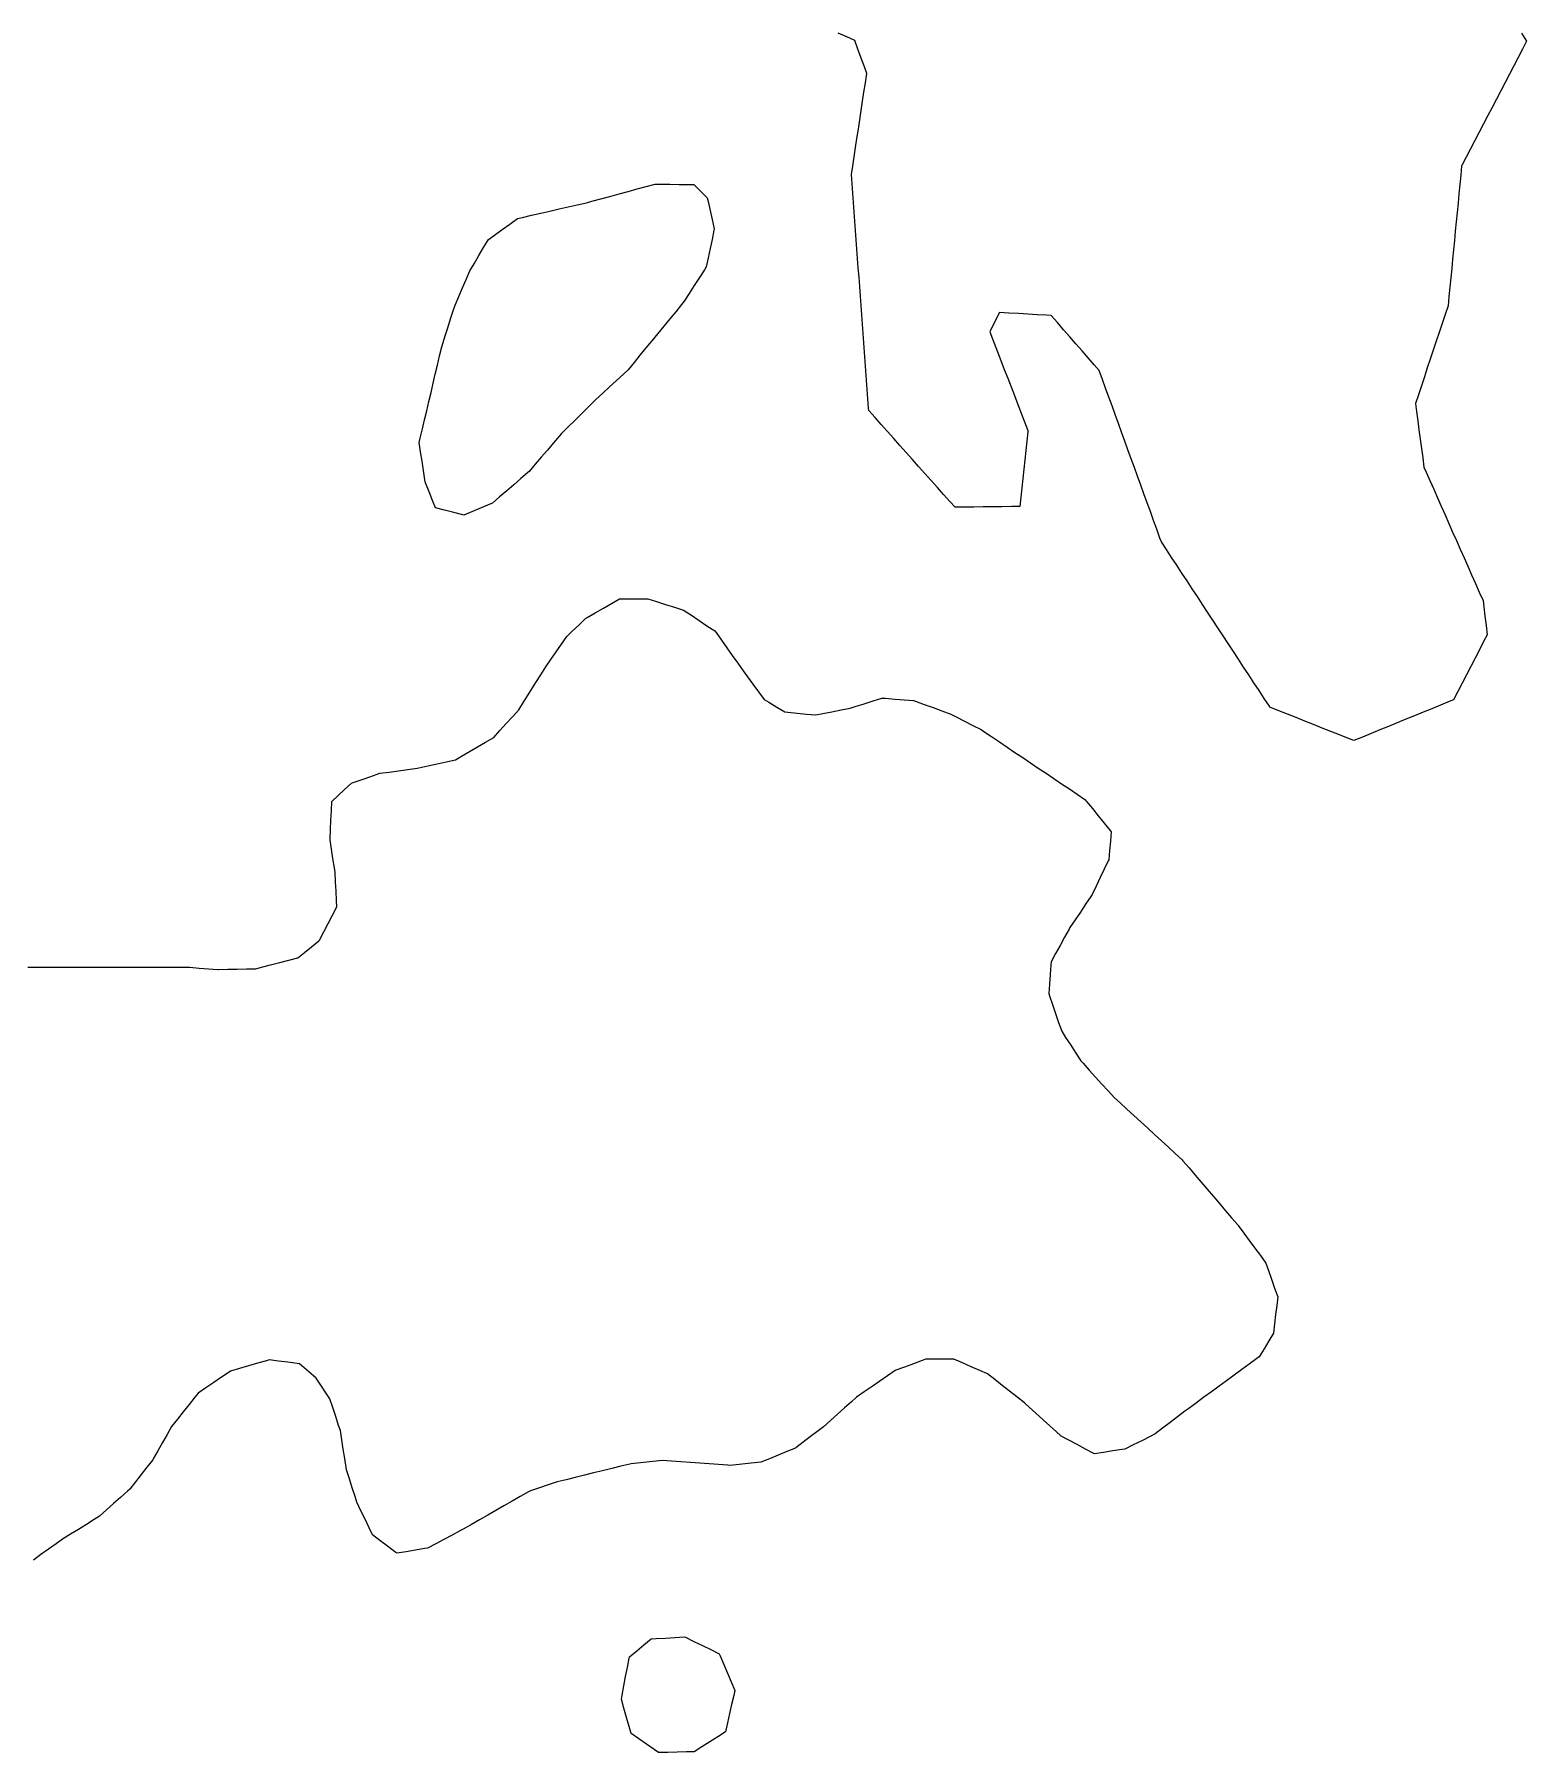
# Model space of a CAD drawing. Header units: millimetres. Extents: x 165 to 2352, y 1753 to 3323.
# Drawn here: x 1609.1 to 1768.4, y 2251.3 to 2434.6 of the extents above; entities that cross this region are included whole.
import ezdxf

# ---------------------------------------------------------------- set-up
doc = ezdxf.new("R2010")
doc.units = ezdxf.units.MM
for name, color, linetype in [('ALL_HOLES', 1, 'Continuous'), ('ALL_ISLANDS', 7, 'Continuous'), ('OUTLINE_ISLAND_01', 7, 'Continuous'), ('OUTLINE_ISLAND_01_HOLE_28', 1, 'Continuous'), ('OUTLINE_ISLAND_01_HOLE_40', 1, 'Continuous'), ('OUTLINE_ISLAND_01_HOLE_43', 1, 'Continuous')]:
    doc.layers.add(name, color=color, linetype=linetype)

msp = doc.modelspace()

# ---------------------------------------------------------------- linework, layer by layer
at = {"layer": 'ALL_HOLES'}
for points in [[(1679.5163, 2418.5773), (1680.2234, 2417.8701), (1680.9305, 2417.163), (1681.0162, 2416.7855), (1681.2376, 2415.8103), (1681.459, 2414.8352), (1681.6804, 2413.86), (1681.6487, 2413.7099), (1681.4425, 2412.7314), (1681.2362, 2411.7529), (1681.03, 2410.7744), (1680.8237, 2409.7959), (1680.6291, 2409.4912), (1680.091, 2408.6484), (1679.5528, 2407.8056), (1679.0146, 2406.9627), (1678.4765, 2406.1199), (1678.2004, 2405.7836), (1677.5658, 2405.0107), (1676.9313, 2404.2378), (1676.2967, 2403.4649), (1675.6622, 2402.6921), (1675.0276, 2401.9192), (1674.3931, 2401.1463), (1673.7586, 2400.3734), (1673.124, 2399.6005), (1672.4895, 2398.8276), (1671.9827, 2398.3575), (1671.2496, 2397.6774), (1670.5165, 2396.9972), (1669.7834, 2396.3171), (1669.0503, 2395.637), (1668.9406, 2395.5285), (1668.2297, 2394.8252), (1667.5188, 2394.122), (1666.8078, 2393.4187), (1666.0969, 2392.7155), (1665.386, 2392.0122), (1665.1773, 2391.7688), (1664.5263, 2391.0097), (1663.8754, 2390.2505), (1663.2245, 2389.4914), (1662.5736, 2388.7322), (1661.9227, 2387.9731), (1661.802, 2387.8683), (1661.0469, 2387.2127), (1660.2918, 2386.5571), (1659.5367, 2385.9015), (1658.7816, 2385.2459), (1658.0265, 2384.5903), (1657.7323, 2384.467), (1656.8099, 2384.0807), (1655.8875, 2383.6944), (1654.9651, 2383.3081), (1654.8496, 2383.3386), (1653.8828, 2383.594), (1652.9159, 2383.8494), (1651.9491, 2384.1048), (1651.6279, 2384.8889), (1651.2488, 2385.8142), (1650.8696, 2386.7396), (1650.8147, 2387.0916), (1650.6606, 2388.0797), (1650.5065, 2389.0677), (1650.3524, 2390.0558), (1650.1983, 2391.0438), (1650.3138, 2391.5339), (1650.5434, 2392.5072), (1650.7729, 2393.4805), (1651.0024, 2394.4538), (1651.2319, 2395.4271), (1651.4614, 2396.4004), (1651.6909, 2397.3737), (1651.9204, 2398.347), (1652.15, 2399.3203), (1652.3795, 2400.2936), (1652.609, 2401.2669), (1652.6471, 2401.3883), (1652.947, 2402.3423), (1653.247, 2403.2962), (1653.5469, 2404.2502), (1653.8468, 2405.2042), (1654.0566, 2405.7008), (1654.4458, 2406.622), (1654.835, 2407.5432), (1655.2242, 2408.4643), (1655.6133, 2409.3855), (1656.0566, 2410.1319), (1656.5672, 2410.9917), (1657.0777, 2411.8515), (1657.5883, 2412.7114), (1658.2516, 2413.1931), (1659.0607, 2413.7807), (1659.8699, 2414.3683), (1660.679, 2414.9559), (1661.2192, 2415.0795), (1662.1941, 2415.3026), (1663.1689, 2415.5257), (1664.1437, 2415.7487), (1665.1185, 2415.9718), (1666.0933, 2416.1948), (1667.0681, 2416.4179), (1668.0429, 2416.6409), (1668.6245, 2416.7983), (1669.5898, 2417.0595), (1670.5551, 2417.3206), (1671.5204, 2417.5818), (1672.4857, 2417.8429), (1673.451, 2418.1041), (1674.4163, 2418.3653), (1675.3816, 2418.6264), (1675.9264, 2418.6199), (1676.9264, 2418.6081), (1677.9263, 2418.5962), (1678.9262, 2418.5843)], [(1672.6295, 2261.5268), (1673.4057, 2262.1574), (1674.1818, 2262.788), (1674.9579, 2263.4186), (1675.4938, 2263.4542), (1676.4916, 2263.5206), (1677.4894, 2263.5869), (1678.4872, 2263.6532), (1678.6105, 2263.5935), (1679.5105, 2263.1574), (1680.4104, 2262.7214), (1681.3103, 2262.2853), (1682.2102, 2261.8492), (1682.3117, 2261.6093), (1682.7012, 2260.6883), (1683.0907, 2259.7672), (1683.4802, 2258.8462), (1683.8697, 2257.9252), (1683.7536, 2257.4044), (1683.5361, 2256.4283), (1683.3186, 2255.4523), (1683.1011, 2254.4762), (1682.8836, 2253.5002), (1682.0678, 2252.988), (1681.2208, 2252.4563), (1680.3739, 2251.9246), (1679.5269, 2251.393), (1678.7381, 2251.3719), (1677.7385, 2251.3453), (1676.7388, 2251.3187), (1675.7392, 2251.2921), (1675.2655, 2251.6229), (1674.4458, 2252.1956), (1673.626, 2252.7683), (1672.8062, 2253.341), (1672.5911, 2254.0954), (1672.3169, 2255.0571), (1672.0427, 2256.0188), (1671.7686, 2256.9804), (1671.855, 2257.4367), (1672.041, 2258.4192), (1672.2271, 2259.4017), (1672.4132, 2260.3843), (1672.5993, 2261.3668)]]:
    msp.add_lwpolyline(points, close=True, dxfattribs=at)
msp.add_lwpolyline([(1608.4375, 2335.0994), (1609.4094, 2335.0992), (1610.4094, 2335.0991), (1611.4094, 2335.099), (1612.4094, 2335.0988), (1613.4094, 2335.0987), (1614.4094, 2335.0986), (1615.4094, 2335.0984), (1616.4094, 2335.0983), (1617.4094, 2335.0982), (1618.4094, 2335.0981), (1619.4094, 2335.0979), (1620.4094, 2335.0978), (1621.4094, 2335.0977), (1622.4094, 2335.0975), (1623.4094, 2335.0974), (1624.4094, 2335.0973), (1625.4094, 2335.0971), (1625.7156, 2335.0728), (1626.7124, 2334.9934), (1627.7093, 2334.914), (1628.7061, 2334.8346), (1628.7796, 2334.8362), (1629.7794, 2334.8574), (1630.7792, 2334.8786), (1631.7789, 2334.8998), (1632.7787, 2334.921), (1633.3806, 2335.0767), (1634.3488, 2335.327), (1635.3169, 2335.5774), (1636.2851, 2335.8278), (1637.2533, 2336.0781), (1637.9498, 2336.6381), (1638.7292, 2337.2647), (1639.5086, 2337.8912), (1639.5539, 2337.9781), (1640.0163, 2338.8647), (1640.4787, 2339.7514), (1640.9411, 2340.6381), (1641.4035, 2341.5247), (1641.3738, 2342.1958), (1641.3295, 2343.1948), (1641.2853, 2344.1938), (1641.241, 2345.1928), (1641.1602, 2345.6998), (1641.0028, 2346.6873), (1640.8453, 2347.6749), (1640.6879, 2348.6624), (1640.6929, 2348.7713), (1640.739, 2349.7702), (1640.7851, 2350.7692), (1640.8312, 2351.7681), (1640.8773, 2352.7671), (1641.5132, 2353.3539), (1642.248, 2354.0321), (1642.9829, 2354.7104), (1643.1713, 2354.7764), (1644.1151, 2355.1069), (1645.0589, 2355.4375), (1646.0027, 2355.7681), (1646.0196, 2355.7704), (1647.0102, 2355.907), (1648.0008, 2356.0437), (1648.9914, 2356.1804), (1649.982, 2356.317), (1650.1586, 2356.3558), (1651.1354, 2356.57), (1652.1122, 2356.7843), (1653.0889, 2356.9986), (1654.0657, 2357.2128), (1654.7034, 2357.5856), (1655.5667, 2358.0903), (1656.43, 2358.5949), (1657.2933, 2359.0996), (1658.1567, 2359.6043), (1658.8058, 2360.3224), (1659.4764, 2361.0643), (1660.1469, 2361.8061), (1660.8175, 2362.548), (1661.0399, 2362.902), (1661.5719, 2363.7487), (1662.1039, 2364.5954), (1662.636, 2365.4421), (1663.168, 2366.2889), (1663.7, 2367.1356), (1664.2436, 2367.9132), (1664.8166, 2368.7328), (1665.3896, 2369.5524), (1665.9625, 2370.372), (1666.5389, 2370.9225), (1667.262, 2371.6133), (1667.9851, 2372.304), (1668.1166, 2372.3799), (1668.9829, 2372.8795), (1669.8491, 2373.3792), (1670.7154, 2373.8788), (1671.5816, 2374.3784), (1672.5353, 2374.3841), (1673.5353, 2374.39), (1674.5352, 2374.3959), (1674.5831, 2374.3809), (1675.5375, 2374.0823), (1676.4918, 2373.7837), (1677.4462, 2373.485), (1678.4006, 2373.1864), (1678.4064, 2373.1826), (1679.2383, 2372.6278), (1680.0703, 2372.073), (1680.9023, 2371.5182), (1681.7343, 2370.9634), (1681.8695, 2370.7725), (1682.4476, 2369.9565), (1683.0256, 2369.1405), (1683.6037, 2368.3245), (1684.1818, 2367.5085), (1684.7598, 2366.6925), (1685.2176, 2366.07), (1685.81, 2365.2643), (1686.4024, 2364.4587), (1686.9947, 2363.653), (1687.4916, 2363.3512), (1688.3463, 2362.832), (1689.201, 2362.3129), (1689.5427, 2362.2804), (1690.5382, 2362.1857), (1691.5337, 2362.091), (1692.5292, 2361.9963), (1693.2573, 2362.1404), (1694.2383, 2362.3346), (1695.2193, 2362.5287), (1696.2002, 2362.7229), (1696.7172, 2362.8873), (1697.6702, 2363.1904), (1698.6231, 2363.4935), (1699.5761, 2363.7966), (1699.9451, 2363.7687), (1700.9422, 2363.6931), (1701.9394, 2363.6175), (1702.9365, 2363.5419), (1703.153, 2363.4627), (1704.0922, 2363.1194), (1705.0314, 2362.776), (1705.9706, 2362.4327), (1706.9098, 2362.0893), (1707.4959, 2361.7901), (1708.3866, 2361.3353), (1709.2772, 2360.8806), (1710.1678, 2360.4259), (1710.4473, 2360.2377), (1711.2769, 2359.6793), (1712.1064, 2359.1209), (1712.936, 2358.5625), (1713.7655, 2358.004), (1714.5951, 2357.4456), (1715.4247, 2356.8872), (1716.2542, 2356.3288), (1717.0838, 2355.7704), (1717.9133, 2355.2119), (1718.7429, 2354.6535), (1719.5724, 2354.0951), (1720.402, 2353.5367), (1721.2316, 2352.9783), (1721.3965, 2352.7756), (1722.0277, 2351.9999), (1722.6589, 2351.2243), (1723.2901, 2350.4487), (1723.9214, 2349.6731), (1724.0279, 2349.5422), (1723.9413, 2348.546), (1723.8546, 2347.5498), (1723.768, 2346.5535), (1723.7156, 2346.4431), (1723.2864, 2345.5399), (1722.8572, 2344.6367), (1722.428, 2343.7335), (1721.9988, 2342.8303), (1721.8596, 2342.6243), (1721.2997, 2341.7957), (1720.7399, 2340.9671), (1720.18, 2340.1385), (1719.6201, 2339.3099), (1719.5372, 2339.1587), (1719.0562, 2338.282), (1718.5753, 2337.4052), (1718.0943, 2336.5285), (1717.6134, 2335.6517), (1717.5861, 2335.2854), (1717.5118, 2334.2882), (1717.4374, 2333.291), (1717.3631, 2332.2937), (1717.4519, 2332.0346), (1717.7763, 2331.0886), (1718.1006, 2330.1427), (1718.425, 2329.1968), (1718.7493, 2328.2508), (1719.1735, 2327.5968), (1719.7177, 2326.7578), (1720.2619, 2325.9189), (1720.806, 2325.0799), (1721.0259, 2324.8384), (1721.6992, 2324.0989), (1722.3724, 2323.3595), (1723.0456, 2322.6201), (1723.7189, 2321.8807), (1724.3921, 2321.1412), (1724.9763, 2320.6059), (1725.7135, 2319.9303), (1726.4508, 2319.2547), (1727.1881, 2318.5791), (1727.9253, 2317.9035), (1728.6626, 2317.2279), (1729.3999, 2316.5523), (1730.1371, 2315.8767), (1730.8744, 2315.2011), (1731.6117, 2314.5255), (1731.6915, 2314.432), (1732.3406, 2313.6713), (1732.9897, 2312.9106), (1733.6389, 2312.1499), (1734.288, 2311.3892), (1734.9371, 2310.6285), (1735.5862, 2309.8678), (1736.2353, 2309.1071), (1736.8844, 2308.3465), (1737.5336, 2307.5858), (1737.5751, 2307.5294), (1738.1687, 2306.7246), (1738.7622, 2305.9198), (1739.3558, 2305.115), (1739.9493, 2304.3102), (1740.5429, 2303.5054), (1740.81, 2302.7427), (1741.1406, 2301.7989), (1741.4712, 2300.8551), (1741.8018, 2299.9114), (1741.694, 2299.0108), (1741.575, 2298.0179), (1741.4561, 2297.025), (1741.3372, 2296.0321), (1740.86, 2295.2364), (1740.3457, 2294.3788), (1739.8315, 2293.5212), (1739.5744, 2293.3329), (1738.7675, 2292.7421), (1737.9607, 2292.1514), (1737.1539, 2291.5606), (1736.347, 2290.9698), (1735.5402, 2290.379), (1734.7334, 2289.7882), (1733.9266, 2289.1974), (1733.1197, 2288.6066), (1732.3129, 2288.0159), (1731.9018, 2287.7039), (1731.1053, 2287.0993), (1730.3087, 2286.4948), (1729.5121, 2285.8902), (1728.7156, 2285.2857), (1728.1809, 2285.0185), (1727.2864, 2284.5715), (1726.3919, 2284.1244), (1725.4974, 2283.6774), (1725.2049, 2283.6316), (1724.2169, 2283.477), (1723.2289, 2283.3223), (1722.241, 2283.1677), (1722.1631, 2283.2095), (1721.2821, 2283.6828), (1720.4012, 2284.156), (1719.5202, 2284.6292), (1718.6393, 2285.1024), (1718.5934, 2285.1443), (1717.8546, 2285.8182), (1717.1158, 2286.4922), (1716.377, 2287.1661), (1715.6382, 2287.84), (1714.8994, 2288.5139), (1714.766, 2288.6185), (1713.9791, 2289.2355), (1713.1922, 2289.8526), (1712.4053, 2290.4697), (1711.6184, 2291.0867), (1710.8315, 2291.7038), (1710, 2292.0662), (1709.0832, 2292.4657), (1708.1665, 2292.8652), (1707.2498, 2293.2647), (1706.2702, 2293.2669), (1705.2702, 2293.2692), (1704.2702, 2293.2716), (1703.8635, 2293.1215), (1702.9253, 2292.7754), (1701.9871, 2292.4292), (1701.0489, 2292.0831), (1700.9912, 2292.0436), (1700.1658, 2291.479), (1699.3404, 2290.9145), (1698.515, 2290.3499), (1697.6896, 2289.7854), (1696.8642, 2289.2208), (1696.3125, 2288.7287), (1695.5663, 2288.063), (1694.8201, 2287.3973), (1694.0738, 2286.7317), (1693.3276, 2286.066), (1692.7537, 2285.6246), (1691.961, 2285.0149), (1691.1684, 2284.4053), (1690.3757, 2283.7956), (1690.3624, 2283.7902), (1689.4379, 2283.409), (1688.5134, 2283.0278), (1687.5889, 2282.6466), (1686.6644, 2282.2654), (1686.3124, 2282.23), (1685.3174, 2282.1301), (1684.3224, 2282.0301), (1683.3274, 2281.9302), (1683.1198, 2281.9459), (1682.1226, 2282.0212), (1681.1254, 2282.0966), (1680.1283, 2282.172), (1679.1311, 2282.2473), (1678.134, 2282.3227), (1677.1368, 2282.3981), (1676.1397, 2282.4734), (1675.7981, 2282.4363), (1674.804, 2282.3283), (1673.8098, 2282.2203), (1672.8157, 2282.1123), (1672.6826, 2282.0796), (1671.7114, 2281.8414), (1670.7402, 2281.6032), (1669.769, 2281.3649), (1668.7978, 2281.1267), (1667.8266, 2280.8885), (1666.8554, 2280.6503), (1665.8842, 2280.412), (1664.913, 2280.1738), (1663.974, 2279.861), (1663.0253, 2279.545), (1662.0765, 2279.229), (1661.8496, 2279.0993), (1660.9814, 2278.603), (1660.1132, 2278.1068), (1659.245, 2277.6106), (1658.3768, 2277.1144), (1657.5086, 2276.6182), (1656.6404, 2276.122), (1655.7722, 2275.6257), (1654.904, 2275.1295), (1654.6136, 2274.9761), (1653.7293, 2274.509), (1652.8451, 2274.0419), (1651.9609, 2273.5748), (1651.0767, 2273.1077), (1650.7808, 2273.0584), (1649.7944, 2272.894), (1648.808, 2272.7297), (1647.8216, 2272.5653), (1647.6085, 2272.7258), (1646.8097, 2273.3275), (1646.011, 2273.9291), (1645.2122, 2274.5308), (1644.8515, 2275.287), (1644.421, 2276.1896), (1643.9904, 2277.0922), (1643.5599, 2277.9947), (1643.3674, 2278.6004), (1643.0644, 2279.5534), (1642.7615, 2280.5065), (1642.4586, 2281.4595), (1642.4211, 2281.6932), (1642.263, 2282.6806), (1642.1048, 2283.668), (1641.9467, 2284.6555), (1641.7886, 2285.6429), (1641.6048, 2286.2008), (1641.2919, 2287.1506), (1640.979, 2288.1004), (1640.6661, 2289.0501), (1640.3225, 2289.5681), (1639.7698, 2290.4014), (1639.2171, 2291.2348), (1638.938, 2291.4753), (1638.1805, 2292.1281), (1637.423, 2292.7809), (1637.1784, 2292.8116), (1636.1862, 2292.9358), (1635.1939, 2293.06), (1634.2017, 2293.1841), (1633.9273, 2293.1046), (1632.9668, 2292.8261), (1632.0064, 2292.5477), (1631.0459, 2292.2692), (1630.0855, 2291.9907), (1629.9401, 2291.8924), (1629.1118, 2291.332), (1628.2836, 2290.7717), (1627.4553, 2290.2113), (1626.627, 2289.651), (1626.2717, 2289.2062), (1625.6476, 2288.4249), (1625.0235, 2287.6435), (1624.3994, 2286.8622), (1623.7752, 2286.0809), (1623.3047, 2285.2432), (1622.8149, 2284.3713), (1622.3252, 2283.4995), (1621.8354, 2282.6276), (1621.7683, 2282.5413), (1621.1544, 2281.752), (1620.5404, 2280.9626), (1619.9265, 2280.1733), (1619.3125, 2279.3839), (1619.0921, 2279.1878), (1618.3451, 2278.523), (1617.598, 2277.8582), (1616.851, 2277.1934), (1616.104, 2276.5286), (1615.5375, 2276.1741), (1614.6898, 2275.6437), (1613.842, 2275.1133), (1612.9943, 2274.5829), (1612.1465, 2274.0525), (1611.4791, 2273.5782), (1610.6639, 2272.999), (1609.8487, 2272.4198), (1609.0336, 2271.8405)], dxfattribs=at)
at = {"layer": 'ALL_ISLANDS'}
msp.add_lwpolyline([(1767.7965, 2434.7121), (1768.357, 2433.884), (1767.9063, 2433.0205), (1767.4436, 2432.134), (1766.9808, 2431.2475), (1766.5181, 2430.361), (1766.0554, 2429.4745), (1765.5926, 2428.588), (1765.1299, 2427.7015), (1764.6672, 2426.815), (1764.2044, 2425.9285), (1763.7417, 2425.042), (1763.279, 2424.1555), (1762.8162, 2423.269), (1762.3535, 2422.3825), (1761.8908, 2421.496), (1761.428, 2420.6095), (1761.4247, 2420.5757), (1761.328, 2419.5804), (1761.2312, 2418.5851), (1761.1345, 2417.5898), (1761.0377, 2416.5945), (1760.9409, 2415.5992), (1760.8442, 2414.6039), (1760.7474, 2413.6086), (1760.6507, 2412.6133), (1760.5539, 2411.618), (1760.4572, 2410.6227), (1760.3604, 2409.6274), (1760.2636, 2408.6321), (1760.1669, 2407.6367), (1760.0701, 2406.6414), (1759.9734, 2405.6461), (1759.6579, 2404.6997), (1759.3417, 2403.751), (1759.0256, 2402.8023), (1758.7094, 2401.8536), (1758.3932, 2400.9049), (1758.077, 2399.9562), (1757.7608, 2399.0075), (1757.4446, 2398.0588), (1757.1284, 2397.1101), (1756.8123, 2396.1614), (1756.4961, 2395.2127), (1756.6068, 2394.3791), (1756.7386, 2393.3878), (1756.8703, 2392.3965), (1757.002, 2391.4053), (1757.1338, 2390.414), (1757.2655, 2389.4227), (1757.3972, 2388.4314), (1757.6289, 2387.9085), (1758.034, 2386.9942), (1758.439, 2386.0799), (1758.8441, 2385.1656), (1759.2492, 2384.2514), (1759.6543, 2383.3371), (1760.0593, 2382.4228), (1760.4644, 2381.5085), (1760.8695, 2380.5942), (1761.2746, 2379.6799), (1761.6796, 2378.7656), (1762.0847, 2377.8514), (1762.4898, 2376.9371), (1762.8948, 2376.0228), (1763.2999, 2375.1085), (1763.705, 2374.1942), (1763.787, 2373.5235), (1763.9083, 2372.5309), (1764.0296, 2371.5383), (1764.1509, 2370.5457), (1763.7715, 2369.815), (1763.3106, 2368.9276), (1762.8497, 2368.0401), (1762.3888, 2367.1526), (1761.928, 2366.2652), (1761.4671, 2365.3777), (1761.0062, 2364.4903), (1760.5453, 2363.6028), (1760.0942, 2363.4186), (1759.1684, 2363.0405), (1758.2427, 2362.6625), (1757.3169, 2362.2845), (1756.3911, 2361.9064), (1755.4653, 2361.5284), (1754.5395, 2361.1503), (1753.6137, 2360.7723), (1752.6879, 2360.3942), (1751.7622, 2360.0162), (1750.8364, 2359.6381), (1749.9106, 2359.2601), (1749.3344, 2359.4896), (1748.4054, 2359.8598), (1747.4764, 2360.2299), (1746.5474, 2360.6), (1745.6185, 2360.9701), (1744.6895, 2361.3403), (1743.7605, 2361.7104), (1742.8315, 2362.0805), (1741.9025, 2362.4506), (1740.9735, 2362.8208), (1740.9095, 2362.9182), (1740.3606, 2363.7541), (1739.8117, 2364.59), (1739.2628, 2365.4259), (1738.7139, 2366.2618), (1738.165, 2367.0977), (1737.6161, 2367.9336), (1737.0672, 2368.7694), (1736.5183, 2369.6053), (1735.9694, 2370.4412), (1735.4205, 2371.2771), (1734.8716, 2372.113), (1734.3227, 2372.9489), (1733.7738, 2373.7848), (1733.2249, 2374.6206), (1732.676, 2375.4565), (1732.1271, 2376.2924), (1731.5782, 2377.1283), (1731.0292, 2377.9642), (1730.4803, 2378.8001), (1729.9314, 2379.6359), (1729.3825, 2380.4718), (1729.2375, 2380.8713), (1728.8963, 2381.8113), (1728.5551, 2382.7513), (1728.2139, 2383.6913), (1727.8727, 2384.6313), (1727.5315, 2385.5713), (1727.1903, 2386.5113), (1726.8491, 2387.4513), (1726.5078, 2388.3912), (1726.1666, 2389.3312), (1725.8254, 2390.2712), (1725.4842, 2391.2112), (1725.143, 2392.1512), (1724.8018, 2393.0912), (1724.4606, 2394.0312), (1724.1194, 2394.9712), (1723.7782, 2395.9112), (1723.437, 2396.8511), (1723.0958, 2397.7911), (1722.7546, 2398.7311), (1722.2327, 2399.3292), (1721.5753, 2400.0827), (1720.9178, 2400.8361), (1720.2603, 2401.5896), (1719.6029, 2402.3431), (1718.9454, 2403.0966), (1718.288, 2403.8501), (1717.6305, 2404.6036), (1717.1202, 2404.6339), (1716.122, 2404.6932), (1715.1238, 2404.7525), (1714.1255, 2404.8118), (1713.1273, 2404.8711), (1712.129, 2404.9304), (1711.9911, 2404.6641), (1711.5311, 2403.7761), (1711.0711, 2402.8882), (1711.1865, 2402.5897), (1711.5472, 2401.6571), (1711.9079, 2400.7244), (1712.2685, 2399.7917), (1712.6292, 2398.859), (1712.9898, 2397.9263), (1713.3505, 2396.9936), (1713.7111, 2396.0609), (1714.0718, 2395.1282), (1714.4325, 2394.1955), (1714.7931, 2393.2628), (1715.1538, 2392.3301), (1715.1383, 2392.1839), (1715.0328, 2391.1895), (1714.9274, 2390.1951), (1714.8219, 2389.2007), (1714.7165, 2388.2062), (1714.6111, 2387.2118), (1714.5056, 2386.2174), (1714.4002, 2385.223), (1714.2947, 2384.2285), (1713.38, 2384.2176), (1712.38, 2384.2056), (1711.3801, 2384.1936), (1710.3802, 2384.1816), (1709.3802, 2384.1696), (1708.3803, 2384.1576), (1707.3804, 2384.1456), (1706.8146, 2384.7808), (1706.1495, 2385.5275), (1705.4844, 2386.2742), (1704.8192, 2387.0209), (1704.1541, 2387.7677), (1703.4889, 2388.5144), (1702.8238, 2389.2611), (1702.1587, 2390.0078), (1701.4935, 2390.7545), (1700.8284, 2391.5013), (1700.1633, 2392.248), (1699.4981, 2392.9947), (1698.833, 2393.7414), (1698.1678, 2394.4881), (1698.1509, 2394.7193), (1698.0777, 2395.7166), (1698.0044, 2396.7139), (1697.9312, 2397.7112), (1697.858, 2398.7085), (1697.7848, 2399.7059), (1697.7116, 2400.7032), (1697.6383, 2401.7005), (1697.5651, 2402.6978), (1697.4919, 2403.6951), (1697.4187, 2404.6924), (1697.3455, 2405.6898), (1697.2723, 2406.6871), (1697.199, 2407.6844), (1697.1258, 2408.6817), (1697.0526, 2409.679), (1696.9794, 2410.6763), (1696.9062, 2411.6737), (1696.833, 2412.671), (1696.7597, 2413.6683), (1696.6865, 2414.6656), (1696.6133, 2415.6629), (1696.5401, 2416.6602), (1696.4669, 2417.6575), (1696.3936, 2418.6549), (1696.3204, 2419.6522), (1696.4553, 2420.5408), (1696.6053, 2421.5295), (1696.7554, 2422.5182), (1696.9054, 2423.5068), (1697.0555, 2424.4955), (1697.2055, 2425.4842), (1697.3556, 2426.4729), (1697.5056, 2427.4616), (1697.6557, 2428.4502), (1697.8057, 2429.4389), (1697.9558, 2430.4276), (1697.6988, 2431.1361), (1697.3578, 2432.0762), (1697.0168, 2433.0163), (1696.6759, 2433.9564), (1695.8337, 2434.3297), (1694.9195, 2434.7349)], dxfattribs=at)
at = {"layer": 'OUTLINE_ISLAND_01'}
msp.add_lwpolyline([(1767.7965, 2434.7121), (1768.357, 2433.884), (1767.9063, 2433.0205), (1767.4436, 2432.134), (1766.9808, 2431.2475), (1766.5181, 2430.361), (1766.0554, 2429.4745), (1765.5926, 2428.588), (1765.1299, 2427.7015), (1764.6672, 2426.815), (1764.2044, 2425.9285), (1763.7417, 2425.042), (1763.279, 2424.1555), (1762.8162, 2423.269), (1762.3535, 2422.3825), (1761.8908, 2421.496), (1761.428, 2420.6095), (1761.4247, 2420.5757), (1761.328, 2419.5804), (1761.2312, 2418.5851), (1761.1345, 2417.5898), (1761.0377, 2416.5945), (1760.9409, 2415.5992), (1760.8442, 2414.6039), (1760.7474, 2413.6086), (1760.6507, 2412.6133), (1760.5539, 2411.618), (1760.4572, 2410.6227), (1760.3604, 2409.6274), (1760.2636, 2408.6321), (1760.1669, 2407.6367), (1760.0701, 2406.6414), (1759.9734, 2405.6461), (1759.6579, 2404.6997), (1759.3417, 2403.751), (1759.0256, 2402.8023), (1758.7094, 2401.8536), (1758.3932, 2400.9049), (1758.077, 2399.9562), (1757.7608, 2399.0075), (1757.4446, 2398.0588), (1757.1284, 2397.1101), (1756.8123, 2396.1614), (1756.4961, 2395.2127), (1756.6068, 2394.3791), (1756.7386, 2393.3878), (1756.8703, 2392.3965), (1757.002, 2391.4053), (1757.1338, 2390.414), (1757.2655, 2389.4227), (1757.3972, 2388.4314), (1757.6289, 2387.9085), (1758.034, 2386.9942), (1758.439, 2386.0799), (1758.8441, 2385.1656), (1759.2492, 2384.2514), (1759.6543, 2383.3371), (1760.0593, 2382.4228), (1760.4644, 2381.5085), (1760.8695, 2380.5942), (1761.2746, 2379.6799), (1761.6796, 2378.7656), (1762.0847, 2377.8514), (1762.4898, 2376.9371), (1762.8948, 2376.0228), (1763.2999, 2375.1085), (1763.705, 2374.1942), (1763.787, 2373.5235), (1763.9083, 2372.5309), (1764.0296, 2371.5383), (1764.1509, 2370.5457), (1763.7715, 2369.815), (1763.3106, 2368.9276), (1762.8497, 2368.0401), (1762.3888, 2367.1526), (1761.928, 2366.2652), (1761.4671, 2365.3777), (1761.0062, 2364.4903), (1760.5453, 2363.6028), (1760.0942, 2363.4186), (1759.1684, 2363.0405), (1758.2427, 2362.6625), (1757.3169, 2362.2845), (1756.3911, 2361.9064), (1755.4653, 2361.5284), (1754.5395, 2361.1503), (1753.6137, 2360.7723), (1752.6879, 2360.3942), (1751.7622, 2360.0162), (1750.8364, 2359.6381), (1749.9106, 2359.2601), (1749.3344, 2359.4896), (1748.4054, 2359.8598), (1747.4764, 2360.2299), (1746.5474, 2360.6), (1745.6185, 2360.9701), (1744.6895, 2361.3403), (1743.7605, 2361.7104), (1742.8315, 2362.0805), (1741.9025, 2362.4506), (1740.9735, 2362.8208), (1740.9095, 2362.9182), (1740.3606, 2363.7541), (1739.8117, 2364.59), (1739.2628, 2365.4259), (1738.7139, 2366.2618), (1738.165, 2367.0977), (1737.6161, 2367.9336), (1737.0672, 2368.7694), (1736.5183, 2369.6053), (1735.9694, 2370.4412), (1735.4205, 2371.2771), (1734.8716, 2372.113), (1734.3227, 2372.9489), (1733.7738, 2373.7848), (1733.2249, 2374.6206), (1732.676, 2375.4565), (1732.1271, 2376.2924), (1731.5782, 2377.1283), (1731.0292, 2377.9642), (1730.4803, 2378.8001), (1729.9314, 2379.6359), (1729.3825, 2380.4718), (1729.2375, 2380.8713), (1728.8963, 2381.8113), (1728.5551, 2382.7513), (1728.2139, 2383.6913), (1727.8727, 2384.6313), (1727.5315, 2385.5713), (1727.1903, 2386.5113), (1726.8491, 2387.4513), (1726.5078, 2388.3912), (1726.1666, 2389.3312), (1725.8254, 2390.2712), (1725.4842, 2391.2112), (1725.143, 2392.1512), (1724.8018, 2393.0912), (1724.4606, 2394.0312), (1724.1194, 2394.9712), (1723.7782, 2395.9112), (1723.437, 2396.8511), (1723.0958, 2397.7911), (1722.7546, 2398.7311), (1722.2327, 2399.3292), (1721.5753, 2400.0827), (1720.9178, 2400.8361), (1720.2603, 2401.5896), (1719.6029, 2402.3431), (1718.9454, 2403.0966), (1718.288, 2403.8501), (1717.6305, 2404.6036), (1717.1202, 2404.6339), (1716.122, 2404.6932), (1715.1238, 2404.7525), (1714.1255, 2404.8118), (1713.1273, 2404.8711), (1712.129, 2404.9304), (1711.9911, 2404.6641), (1711.5311, 2403.7761), (1711.0711, 2402.8882), (1711.1865, 2402.5897), (1711.5472, 2401.6571), (1711.9079, 2400.7244), (1712.2685, 2399.7917), (1712.6292, 2398.859), (1712.9898, 2397.9263), (1713.3505, 2396.9936), (1713.7111, 2396.0609), (1714.0718, 2395.1282), (1714.4325, 2394.1955), (1714.7931, 2393.2628), (1715.1538, 2392.3301), (1715.1383, 2392.1839), (1715.0328, 2391.1895), (1714.9274, 2390.1951), (1714.8219, 2389.2007), (1714.7165, 2388.2062), (1714.6111, 2387.2118), (1714.5056, 2386.2174), (1714.4002, 2385.223), (1714.2947, 2384.2285), (1713.38, 2384.2176), (1712.38, 2384.2056), (1711.3801, 2384.1936), (1710.3802, 2384.1816), (1709.3802, 2384.1696), (1708.3803, 2384.1576), (1707.3804, 2384.1456), (1706.8146, 2384.7808), (1706.1495, 2385.5275), (1705.4844, 2386.2742), (1704.8192, 2387.0209), (1704.1541, 2387.7677), (1703.4889, 2388.5144), (1702.8238, 2389.2611), (1702.1587, 2390.0078), (1701.4935, 2390.7545), (1700.8284, 2391.5013), (1700.1633, 2392.248), (1699.4981, 2392.9947), (1698.833, 2393.7414), (1698.1678, 2394.4881), (1698.1509, 2394.7193), (1698.0777, 2395.7166), (1698.0044, 2396.7139), (1697.9312, 2397.7112), (1697.858, 2398.7085), (1697.7848, 2399.7059), (1697.7116, 2400.7032), (1697.6383, 2401.7005), (1697.5651, 2402.6978), (1697.4919, 2403.6951), (1697.4187, 2404.6924), (1697.3455, 2405.6898), (1697.2723, 2406.6871), (1697.199, 2407.6844), (1697.1258, 2408.6817), (1697.0526, 2409.679), (1696.9794, 2410.6763), (1696.9062, 2411.6737), (1696.833, 2412.671), (1696.7597, 2413.6683), (1696.6865, 2414.6656), (1696.6133, 2415.6629), (1696.5401, 2416.6602), (1696.4669, 2417.6575), (1696.3936, 2418.6549), (1696.3204, 2419.6522), (1696.4553, 2420.5408), (1696.6053, 2421.5295), (1696.7554, 2422.5182), (1696.9054, 2423.5068), (1697.0555, 2424.4955), (1697.2055, 2425.4842), (1697.3556, 2426.4729), (1697.5056, 2427.4616), (1697.6557, 2428.4502), (1697.8057, 2429.4389), (1697.9558, 2430.4276), (1697.6988, 2431.1361), (1697.3578, 2432.0762), (1697.0168, 2433.0163), (1696.6759, 2433.9564), (1695.8337, 2434.3297), (1694.9195, 2434.7349)], dxfattribs=at)
at = {"layer": 'OUTLINE_ISLAND_01_HOLE_28'}
msp.add_lwpolyline([(1672.6295, 2261.5268), (1673.4057, 2262.1574), (1674.1818, 2262.788), (1674.9579, 2263.4186), (1675.4938, 2263.4542), (1676.4916, 2263.5206), (1677.4894, 2263.5869), (1678.4872, 2263.6532), (1678.6105, 2263.5935), (1679.5105, 2263.1574), (1680.4104, 2262.7214), (1681.3103, 2262.2853), (1682.2102, 2261.8492), (1682.3117, 2261.6093), (1682.7012, 2260.6883), (1683.0907, 2259.7672), (1683.4802, 2258.8462), (1683.8697, 2257.9252), (1683.7536, 2257.4044), (1683.5361, 2256.4283), (1683.3186, 2255.4523), (1683.1011, 2254.4762), (1682.8836, 2253.5002), (1682.0678, 2252.988), (1681.2208, 2252.4563), (1680.3739, 2251.9246), (1679.5269, 2251.393), (1678.7381, 2251.3719), (1677.7385, 2251.3453), (1676.7388, 2251.3187), (1675.7392, 2251.2921), (1675.2655, 2251.6229), (1674.4458, 2252.1956), (1673.626, 2252.7683), (1672.8062, 2253.341), (1672.5911, 2254.0954), (1672.3169, 2255.0571), (1672.0427, 2256.0188), (1671.7686, 2256.9804), (1671.855, 2257.4367), (1672.041, 2258.4192), (1672.2271, 2259.4017), (1672.4132, 2260.3843), (1672.5993, 2261.3668)], close=True, dxfattribs=at)
at = {"layer": 'OUTLINE_ISLAND_01_HOLE_40'}
msp.add_lwpolyline([(1608.4375, 2335.0994), (1609.4094, 2335.0992), (1610.4094, 2335.0991), (1611.4094, 2335.099), (1612.4094, 2335.0988), (1613.4094, 2335.0987), (1614.4094, 2335.0986), (1615.4094, 2335.0984), (1616.4094, 2335.0983), (1617.4094, 2335.0982), (1618.4094, 2335.0981), (1619.4094, 2335.0979), (1620.4094, 2335.0978), (1621.4094, 2335.0977), (1622.4094, 2335.0975), (1623.4094, 2335.0974), (1624.4094, 2335.0973), (1625.4094, 2335.0971), (1625.7156, 2335.0728), (1626.7124, 2334.9934), (1627.7093, 2334.914), (1628.7061, 2334.8346), (1628.7796, 2334.8362), (1629.7794, 2334.8574), (1630.7792, 2334.8786), (1631.7789, 2334.8998), (1632.7787, 2334.921), (1633.3806, 2335.0767), (1634.3488, 2335.327), (1635.3169, 2335.5774), (1636.2851, 2335.8278), (1637.2533, 2336.0781), (1637.9498, 2336.6381), (1638.7292, 2337.2647), (1639.5086, 2337.8912), (1639.5539, 2337.9781), (1640.0163, 2338.8647), (1640.4787, 2339.7514), (1640.9411, 2340.6381), (1641.4035, 2341.5247), (1641.3738, 2342.1958), (1641.3295, 2343.1948), (1641.2853, 2344.1938), (1641.241, 2345.1928), (1641.1602, 2345.6998), (1641.0028, 2346.6873), (1640.8453, 2347.6749), (1640.6879, 2348.6624), (1640.6929, 2348.7713), (1640.739, 2349.7702), (1640.7851, 2350.7692), (1640.8312, 2351.7681), (1640.8773, 2352.7671), (1641.5132, 2353.3539), (1642.248, 2354.0321), (1642.9829, 2354.7104), (1643.1713, 2354.7764), (1644.1151, 2355.1069), (1645.0589, 2355.4375), (1646.0027, 2355.7681), (1646.0196, 2355.7704), (1647.0102, 2355.907), (1648.0008, 2356.0437), (1648.9914, 2356.1804), (1649.982, 2356.317), (1650.1586, 2356.3558), (1651.1354, 2356.57), (1652.1122, 2356.7843), (1653.0889, 2356.9986), (1654.0657, 2357.2128), (1654.7034, 2357.5856), (1655.5667, 2358.0903), (1656.43, 2358.5949), (1657.2933, 2359.0996), (1658.1567, 2359.6043), (1658.8058, 2360.3224), (1659.4764, 2361.0643), (1660.1469, 2361.8061), (1660.8175, 2362.548), (1661.0399, 2362.902), (1661.5719, 2363.7487), (1662.1039, 2364.5954), (1662.636, 2365.4421), (1663.168, 2366.2889), (1663.7, 2367.1356), (1664.2436, 2367.9132), (1664.8166, 2368.7328), (1665.3896, 2369.5524), (1665.9625, 2370.372), (1666.5389, 2370.9225), (1667.262, 2371.6133), (1667.9851, 2372.304), (1668.1166, 2372.3799), (1668.9829, 2372.8795), (1669.8491, 2373.3792), (1670.7154, 2373.8788), (1671.5816, 2374.3784), (1672.5353, 2374.3841), (1673.5353, 2374.39), (1674.5352, 2374.3959), (1674.5831, 2374.3809), (1675.5375, 2374.0823), (1676.4918, 2373.7837), (1677.4462, 2373.485), (1678.4006, 2373.1864), (1678.4064, 2373.1826), (1679.2383, 2372.6278), (1680.0703, 2372.073), (1680.9023, 2371.5182), (1681.7343, 2370.9634), (1681.8695, 2370.7725), (1682.4476, 2369.9565), (1683.0256, 2369.1405), (1683.6037, 2368.3245), (1684.1818, 2367.5085), (1684.7598, 2366.6925), (1685.2176, 2366.07), (1685.81, 2365.2643), (1686.4024, 2364.4587), (1686.9947, 2363.653), (1687.4916, 2363.3512), (1688.3463, 2362.832), (1689.201, 2362.3129), (1689.5427, 2362.2804), (1690.5382, 2362.1857), (1691.5337, 2362.091), (1692.5292, 2361.9963), (1693.2573, 2362.1404), (1694.2383, 2362.3346), (1695.2193, 2362.5287), (1696.2002, 2362.7229), (1696.7172, 2362.8873), (1697.6702, 2363.1904), (1698.6231, 2363.4935), (1699.5761, 2363.7966), (1699.9451, 2363.7687), (1700.9422, 2363.6931), (1701.9394, 2363.6175), (1702.9365, 2363.5419), (1703.153, 2363.4627), (1704.0922, 2363.1194), (1705.0314, 2362.776), (1705.9706, 2362.4327), (1706.9098, 2362.0893), (1707.4959, 2361.7901), (1708.3866, 2361.3353), (1709.2772, 2360.8806), (1710.1678, 2360.4259), (1710.4473, 2360.2377), (1711.2769, 2359.6793), (1712.1064, 2359.1209), (1712.936, 2358.5625), (1713.7655, 2358.004), (1714.5951, 2357.4456), (1715.4247, 2356.8872), (1716.2542, 2356.3288), (1717.0838, 2355.7704), (1717.9133, 2355.2119), (1718.7429, 2354.6535), (1719.5724, 2354.0951), (1720.402, 2353.5367), (1721.2316, 2352.9783), (1721.3965, 2352.7756), (1722.0277, 2351.9999), (1722.6589, 2351.2243), (1723.2901, 2350.4487), (1723.9214, 2349.6731), (1724.0279, 2349.5422), (1723.9413, 2348.546), (1723.8546, 2347.5498), (1723.768, 2346.5535), (1723.7156, 2346.4431), (1723.2864, 2345.5399), (1722.8572, 2344.6367), (1722.428, 2343.7335), (1721.9988, 2342.8303), (1721.8596, 2342.6243), (1721.2997, 2341.7957), (1720.7399, 2340.9671), (1720.18, 2340.1385), (1719.6201, 2339.3099), (1719.5372, 2339.1587), (1719.0562, 2338.282), (1718.5753, 2337.4052), (1718.0943, 2336.5285), (1717.6134, 2335.6517), (1717.5861, 2335.2854), (1717.5118, 2334.2882), (1717.4374, 2333.291), (1717.3631, 2332.2937), (1717.4519, 2332.0346), (1717.7763, 2331.0886), (1718.1006, 2330.1427), (1718.425, 2329.1968), (1718.7493, 2328.2508), (1719.1735, 2327.5968), (1719.7177, 2326.7578), (1720.2619, 2325.9189), (1720.806, 2325.0799), (1721.0259, 2324.8384), (1721.6992, 2324.0989), (1722.3724, 2323.3595), (1723.0456, 2322.6201), (1723.7189, 2321.8807), (1724.3921, 2321.1412), (1724.9763, 2320.6059), (1725.7135, 2319.9303), (1726.4508, 2319.2547), (1727.1881, 2318.5791), (1727.9253, 2317.9035), (1728.6626, 2317.2279), (1729.3999, 2316.5523), (1730.1371, 2315.8767), (1730.8744, 2315.2011), (1731.6117, 2314.5255), (1731.6915, 2314.432), (1732.3406, 2313.6713), (1732.9897, 2312.9106), (1733.6389, 2312.1499), (1734.288, 2311.3892), (1734.9371, 2310.6285), (1735.5862, 2309.8678), (1736.2353, 2309.1071), (1736.8844, 2308.3465), (1737.5336, 2307.5858), (1737.5751, 2307.5294), (1738.1687, 2306.7246), (1738.7622, 2305.9198), (1739.3558, 2305.115), (1739.9493, 2304.3102), (1740.5429, 2303.5054), (1740.81, 2302.7427), (1741.1406, 2301.7989), (1741.4712, 2300.8551), (1741.8018, 2299.9114), (1741.694, 2299.0108), (1741.575, 2298.0179), (1741.4561, 2297.025), (1741.3372, 2296.0321), (1740.86, 2295.2364), (1740.3457, 2294.3788), (1739.8315, 2293.5212), (1739.5744, 2293.3329), (1738.7675, 2292.7421), (1737.9607, 2292.1514), (1737.1539, 2291.5606), (1736.347, 2290.9698), (1735.5402, 2290.379), (1734.7334, 2289.7882), (1733.9266, 2289.1974), (1733.1197, 2288.6066), (1732.3129, 2288.0159), (1731.9018, 2287.7039), (1731.1053, 2287.0993), (1730.3087, 2286.4948), (1729.5121, 2285.8902), (1728.7156, 2285.2857), (1728.1809, 2285.0185), (1727.2864, 2284.5715), (1726.3919, 2284.1244), (1725.4974, 2283.6774), (1725.2049, 2283.6316), (1724.2169, 2283.477), (1723.2289, 2283.3223), (1722.241, 2283.1677), (1722.1631, 2283.2095), (1721.2821, 2283.6828), (1720.4012, 2284.156), (1719.5202, 2284.6292), (1718.6393, 2285.1024), (1718.5934, 2285.1443), (1717.8546, 2285.8182), (1717.1158, 2286.4922), (1716.377, 2287.1661), (1715.6382, 2287.84), (1714.8994, 2288.5139), (1714.766, 2288.6185), (1713.9791, 2289.2355), (1713.1922, 2289.8526), (1712.4053, 2290.4697), (1711.6184, 2291.0867), (1710.8315, 2291.7038), (1710, 2292.0662), (1709.0832, 2292.4657), (1708.1665, 2292.8652), (1707.2498, 2293.2647), (1706.2702, 2293.2669), (1705.2702, 2293.2692), (1704.2702, 2293.2716), (1703.8635, 2293.1215), (1702.9253, 2292.7754), (1701.9871, 2292.4292), (1701.0489, 2292.0831), (1700.9912, 2292.0436), (1700.1658, 2291.479), (1699.3404, 2290.9145), (1698.515, 2290.3499), (1697.6896, 2289.7854), (1696.8642, 2289.2208), (1696.3125, 2288.7287), (1695.5663, 2288.063), (1694.8201, 2287.3973), (1694.0738, 2286.7317), (1693.3276, 2286.066), (1692.7537, 2285.6246), (1691.961, 2285.0149), (1691.1684, 2284.4053), (1690.3757, 2283.7956), (1690.3624, 2283.7902), (1689.4379, 2283.409), (1688.5134, 2283.0278), (1687.5889, 2282.6466), (1686.6644, 2282.2654), (1686.3124, 2282.23), (1685.3174, 2282.1301), (1684.3224, 2282.0301), (1683.3274, 2281.9302), (1683.1198, 2281.9459), (1682.1226, 2282.0212), (1681.1254, 2282.0966), (1680.1283, 2282.172), (1679.1311, 2282.2473), (1678.134, 2282.3227), (1677.1368, 2282.3981), (1676.1397, 2282.4734), (1675.7981, 2282.4363), (1674.804, 2282.3283), (1673.8098, 2282.2203), (1672.8157, 2282.1123), (1672.6826, 2282.0796), (1671.7114, 2281.8414), (1670.7402, 2281.6032), (1669.769, 2281.3649), (1668.7978, 2281.1267), (1667.8266, 2280.8885), (1666.8554, 2280.6503), (1665.8842, 2280.412), (1664.913, 2280.1738), (1663.974, 2279.861), (1663.0253, 2279.545), (1662.0765, 2279.229), (1661.8496, 2279.0993), (1660.9814, 2278.603), (1660.1132, 2278.1068), (1659.245, 2277.6106), (1658.3768, 2277.1144), (1657.5086, 2276.6182), (1656.6404, 2276.122), (1655.7722, 2275.6257), (1654.904, 2275.1295), (1654.6136, 2274.9761), (1653.7293, 2274.509), (1652.8451, 2274.0419), (1651.9609, 2273.5748), (1651.0767, 2273.1077), (1650.7808, 2273.0584), (1649.7944, 2272.894), (1648.808, 2272.7297), (1647.8216, 2272.5653), (1647.6085, 2272.7258), (1646.8097, 2273.3275), (1646.011, 2273.9291), (1645.2122, 2274.5308), (1644.8515, 2275.287), (1644.421, 2276.1896), (1643.9904, 2277.0922), (1643.5599, 2277.9947), (1643.3674, 2278.6004), (1643.0644, 2279.5534), (1642.7615, 2280.5065), (1642.4586, 2281.4595), (1642.4211, 2281.6932), (1642.263, 2282.6806), (1642.1048, 2283.668), (1641.9467, 2284.6555), (1641.7886, 2285.6429), (1641.6048, 2286.2008), (1641.2919, 2287.1506), (1640.979, 2288.1004), (1640.6661, 2289.0501), (1640.3225, 2289.5681), (1639.7698, 2290.4014), (1639.2171, 2291.2348), (1638.938, 2291.4753), (1638.1805, 2292.1281), (1637.423, 2292.7809), (1637.1784, 2292.8116), (1636.1862, 2292.9358), (1635.1939, 2293.06), (1634.2017, 2293.1841), (1633.9273, 2293.1046), (1632.9668, 2292.8261), (1632.0064, 2292.5477), (1631.0459, 2292.2692), (1630.0855, 2291.9907), (1629.9401, 2291.8924), (1629.1118, 2291.332), (1628.2836, 2290.7717), (1627.4553, 2290.2113), (1626.627, 2289.651), (1626.2717, 2289.2062), (1625.6476, 2288.4249), (1625.0235, 2287.6435), (1624.3994, 2286.8622), (1623.7752, 2286.0809), (1623.3047, 2285.2432), (1622.8149, 2284.3713), (1622.3252, 2283.4995), (1621.8354, 2282.6276), (1621.7683, 2282.5413), (1621.1544, 2281.752), (1620.5404, 2280.9626), (1619.9265, 2280.1733), (1619.3125, 2279.3839), (1619.0921, 2279.1878), (1618.3451, 2278.523), (1617.598, 2277.8582), (1616.851, 2277.1934), (1616.104, 2276.5286), (1615.5375, 2276.1741), (1614.6898, 2275.6437), (1613.842, 2275.1133), (1612.9943, 2274.5829), (1612.1465, 2274.0525), (1611.4791, 2273.5782), (1610.6639, 2272.999), (1609.8487, 2272.4198), (1609.0336, 2271.8405)], dxfattribs=at)
at = {"layer": 'OUTLINE_ISLAND_01_HOLE_43'}
msp.add_lwpolyline([(1679.5163, 2418.5773), (1680.2234, 2417.8701), (1680.9305, 2417.163), (1681.0162, 2416.7855), (1681.2376, 2415.8103), (1681.459, 2414.8352), (1681.6804, 2413.86), (1681.6487, 2413.7099), (1681.4425, 2412.7314), (1681.2362, 2411.7529), (1681.03, 2410.7744), (1680.8237, 2409.7959), (1680.6291, 2409.4912), (1680.091, 2408.6484), (1679.5528, 2407.8056), (1679.0146, 2406.9627), (1678.4765, 2406.1199), (1678.2004, 2405.7836), (1677.5658, 2405.0107), (1676.9313, 2404.2378), (1676.2967, 2403.4649), (1675.6622, 2402.6921), (1675.0276, 2401.9192), (1674.3931, 2401.1463), (1673.7586, 2400.3734), (1673.124, 2399.6005), (1672.4895, 2398.8276), (1671.9827, 2398.3575), (1671.2496, 2397.6774), (1670.5165, 2396.9972), (1669.7834, 2396.3171), (1669.0503, 2395.637), (1668.9406, 2395.5285), (1668.2297, 2394.8252), (1667.5188, 2394.122), (1666.8078, 2393.4187), (1666.0969, 2392.7155), (1665.386, 2392.0122), (1665.1773, 2391.7688), (1664.5263, 2391.0097), (1663.8754, 2390.2505), (1663.2245, 2389.4914), (1662.5736, 2388.7322), (1661.9227, 2387.9731), (1661.802, 2387.8683), (1661.0469, 2387.2127), (1660.2918, 2386.5571), (1659.5367, 2385.9015), (1658.7816, 2385.2459), (1658.0265, 2384.5903), (1657.7323, 2384.467), (1656.8099, 2384.0807), (1655.8875, 2383.6944), (1654.9651, 2383.3081), (1654.8496, 2383.3386), (1653.8828, 2383.594), (1652.9159, 2383.8494), (1651.9491, 2384.1048), (1651.6279, 2384.8889), (1651.2488, 2385.8142), (1650.8696, 2386.7396), (1650.8147, 2387.0916), (1650.6606, 2388.0797), (1650.5065, 2389.0677), (1650.3524, 2390.0558), (1650.1983, 2391.0438), (1650.3138, 2391.5339), (1650.5434, 2392.5072), (1650.7729, 2393.4805), (1651.0024, 2394.4538), (1651.2319, 2395.4271), (1651.4614, 2396.4004), (1651.6909, 2397.3737), (1651.9204, 2398.347), (1652.15, 2399.3203), (1652.3795, 2400.2936), (1652.609, 2401.2669), (1652.6471, 2401.3883), (1652.947, 2402.3423), (1653.247, 2403.2962), (1653.5469, 2404.2502), (1653.8468, 2405.2042), (1654.0566, 2405.7008), (1654.4458, 2406.622), (1654.835, 2407.5432), (1655.2242, 2408.4643), (1655.6133, 2409.3855), (1656.0566, 2410.1319), (1656.5672, 2410.9917), (1657.0777, 2411.8515), (1657.5883, 2412.7114), (1658.2516, 2413.1931), (1659.0607, 2413.7807), (1659.8699, 2414.3683), (1660.679, 2414.9559), (1661.2192, 2415.0795), (1662.1941, 2415.3026), (1663.1689, 2415.5257), (1664.1437, 2415.7487), (1665.1185, 2415.9718), (1666.0933, 2416.1948), (1667.0681, 2416.4179), (1668.0429, 2416.6409), (1668.6245, 2416.7983), (1669.5898, 2417.0595), (1670.5551, 2417.3206), (1671.5204, 2417.5818), (1672.4857, 2417.8429), (1673.451, 2418.1041), (1674.4163, 2418.3653), (1675.3816, 2418.6264), (1675.9264, 2418.6199), (1676.9264, 2418.6081), (1677.9263, 2418.5962), (1678.9262, 2418.5843)], close=True, dxfattribs=at)

doc.saveas('drawing.dxf')
